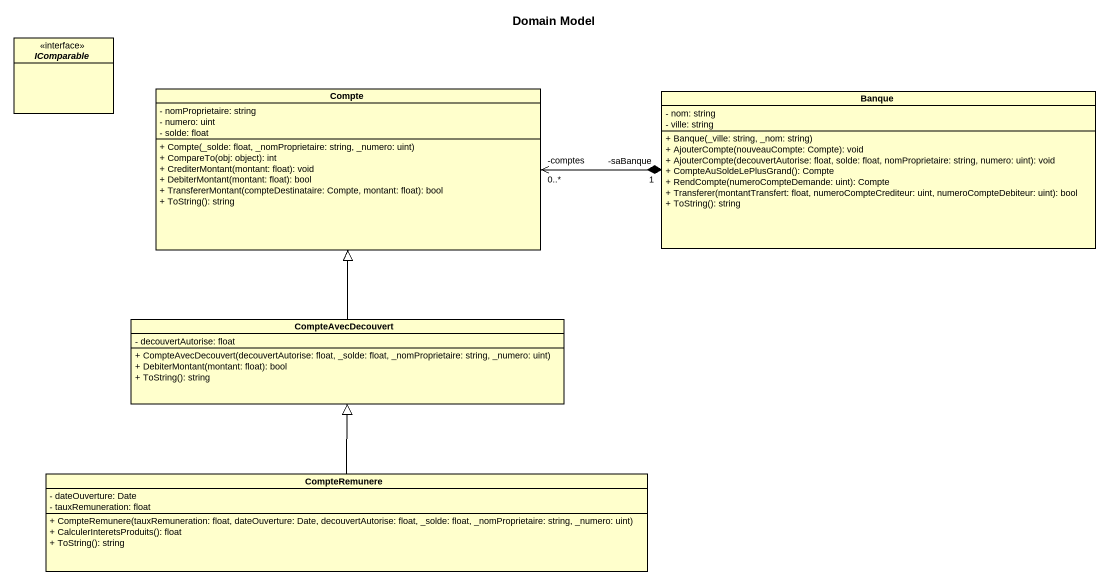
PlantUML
@startuml
title Domain Model
hide circle
hide empty members
skinparam classAttributeIconSize 0
interface IComparable <<interface>>
class Compte {
  - nomProprietaire: string
  - numero: uint
  - solde: float
  + Compte(_solde: float, _nomProprietaire: string, _numero: uint)
  + CompareTo(obj: object): int
  + CrediterMontant(montant: float): void
  + DebiterMontant(montant: float): bool
  + TransfererMontant(compteDestinataire: Compte, montant: float): bool
  + ToString(): string
}
class Banque {
  - nom: string
  - ville: string
  + Banque(_ville: string, _nom: string)
  + AjouterCompte(nouveauCompte: Compte): void
  + AjouterCompte(decouvertAutorise: float, solde: float, nomProprietaire: string, numero: uint): void
  + CompteAuSoldeLePlusGrand(): Compte
  + RendCompte(numeroCompteDemande: uint): Compte
  + Transferer(montantTransfert: float, numeroCompteCrediteur: uint, numeroCompteDebiteur: uint): bool
  + ToString(): string
}
class CompteAvecDecouvert {
  - decouvertAutorise: float
  + CompteAvecDecouvert(decouvertAutorise: float, _solde: float, _nomProprietaire: string, _numero: uint)
  + DebiterMontant(montant: float): bool
  + ToString(): string
}
class CompteRemunere {
  - dateOuverture: Date
  - tauxRemuneration: float
  + CompteRemunere(tauxRemuneration: float, dateOuverture: Date, decouvertAutorise: float, _solde: float, _nomProprietaire: string, _numero: uint)
  + CalculerInteretsProduits(): float
  + ToString(): string
}
Compte "-comptes\n0..*" <-right-* "-saBanque\n1" Banque
CompteAvecDecouvert -up-|> Compte
CompteRemunere -up-|> CompteAvecDecouvert
@enduml
